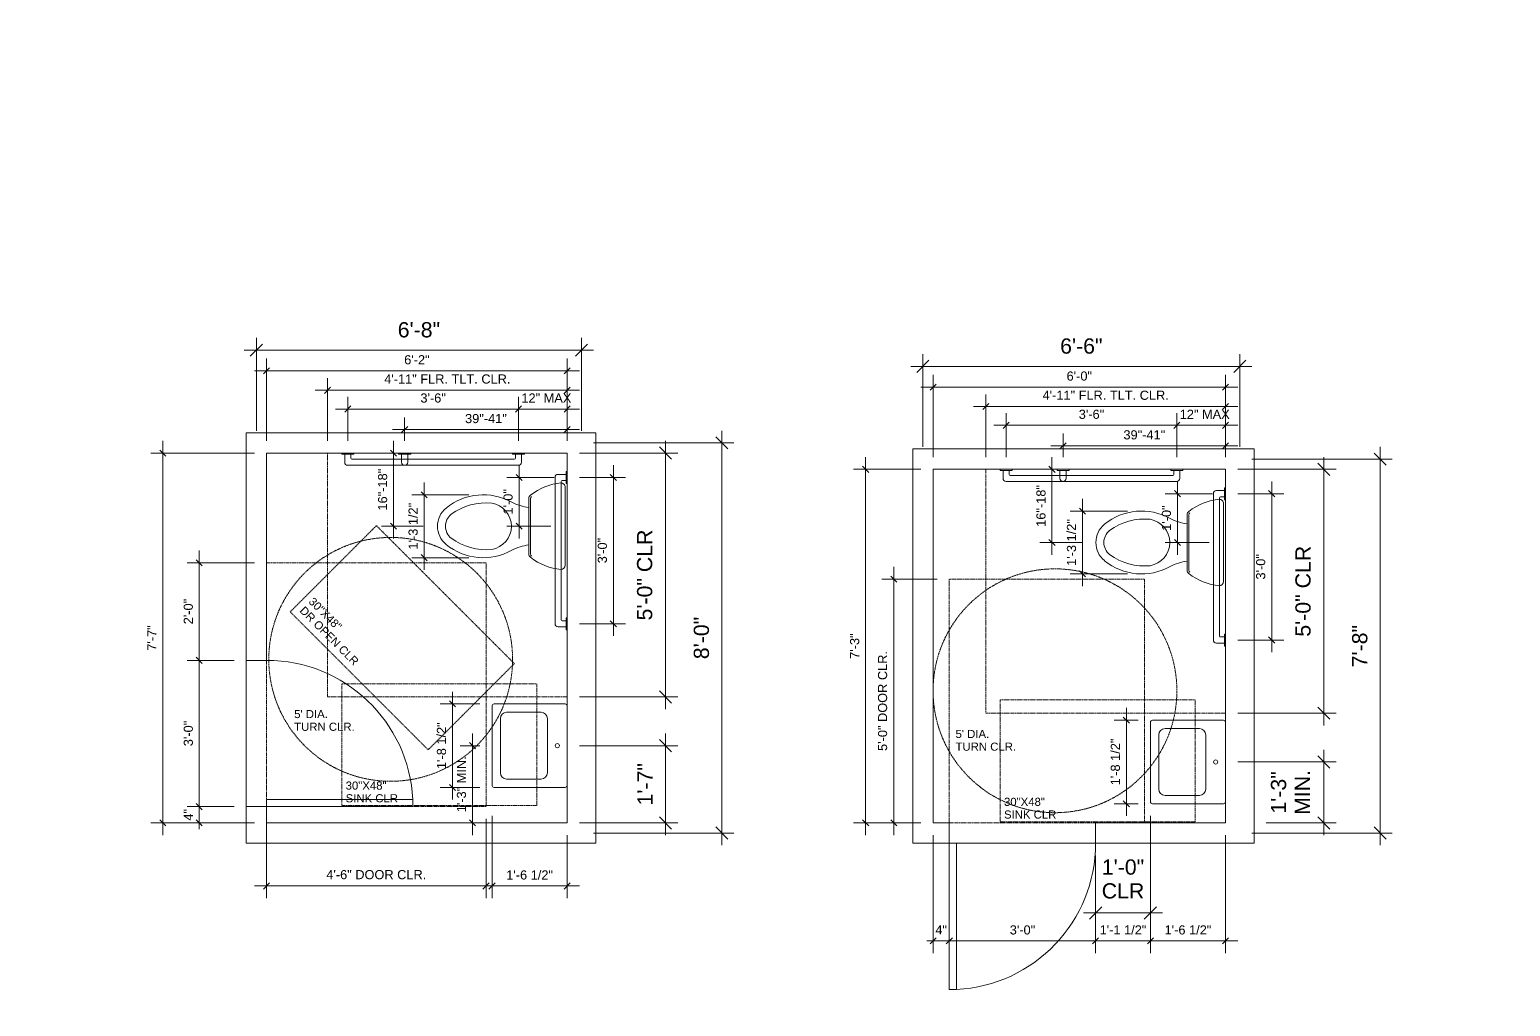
# Model space of a CAD drawing. Header units: inches. Extents: x -2804 to 58974, y -36095 to 66.
# Drawn here: x 23540.7 to 23905.1, y -23875.6 to -23635.3 of the extents above; entities that cross this region are included whole.
import ezdxf

# ---------------------------------------------------------------- set-up
doc = ezdxf.new("R2010")
doc.units = ezdxf.units.IN
doc.header["$MEASUREMENT"] = 0
doc.header["$XCLIPFRAME"] = 2
doc.linetypes.add('IMPORT-HIDDEN2 _3_', pattern=[0.09375, 0.0625, -0.03125])
for name, color, linetype, lineweight in [('15xx-Jefferson-REHAB-pr5_dwg', 45, 'Continuous', 9), ('A-DIM', 7, 'Continuous', 9), ('A-DIM-TLT', 7, 'Continuous', 9), ('A-DOOR', 31, 'Continuous', 13), ('A-FLR-CLEAR', 7, 'IMPORT-HIDDEN2 _3_', 9), ('A-WALL', 113, 'Continuous', 13), ('G-ANNO-REFR', 1, 'Continuous', 9), ('P-Flor-Fixt', 7, 'Continuous', 9)]:
    doc.layers.add(name, color=color, linetype=linetype, lineweight=lineweight)
doc.styles.add('Arial_1', font='arial.ttf', dxfattribs={"height": 2.25})
doc.styles.add('Arial_6', font='arial.ttf', dxfattribs={"height": 3.75})
doc.styles.add('Arial_9', font='arial.ttf', dxfattribs={"height": 2})
picture_1 = doc.add_image_def('image1.jpg', size_in_pixel=(1920, 1080))

# ---------------------------------------------------------------- blocks, each defined once
blk = doc.blocks.new('15xx-Jefferson-REHAB-pr5_dwg_KOHTLT-1286400-Site Locator Map')
at = {"layer": 'P-Flor-Fixt', "flags": 128}
for points in [[(6.49, 9.5), (0, 9.5), (-6.49, 9.5)], [(6.49, 9.12), (0, 9.12), (-6.49, 9.12)], [(-9.12, 1), (0, 1), (9.12, 1)]]:
    blk.add_lwpolyline(points, dxfattribs=at)
at = {"layer": 'P-Flor-Fixt'}
for centre, radius, start, end in [((6.37, 20.18), 13.73, 140.6898, 209.0889), ((-0.01, 25.38), 5.5, 89.9234, 140.4789), ((-0.01, 25.38), 3.63, 89.8837, 140.428), ((0.01, 25.38), 5.5, 39.5211, 90.0766), ((0.01, 25.38), 3.63, 39.572, 90.1163), ((-6.37, 20.18), 13.73, 330.9111, 39.3102), ((8.46, 19.46), 13.95, 143.874, 185.3101), ((-8.46, 19.46), 13.95, 354.6899, 36.126), ((0, 19.09), 5.5, 189.5705, 350.4295), ((-15.92, 8.09), 11.63, 6.9769, 27.7312), ((15.92, 8.09), 11.63, 152.2688, 173.0231), ((3.17, 0.8), 13.35, 141.4587, 174.8594), ((-6.49, 8.5), 1, 90, 141.4587), ((-6.49, 8.5), 0.625, 90, 141.4587), ((6.49, 8.5), 1, 38.5413, 90), ((6.49, 8.5), 0.625, 38.5413, 90), ((-3.17, 0.8), 13.35, 5.1406, 38.5413), ((-9.12, 2), 1, 180, 270), ((9.12, 2), 1, 270, 0)]:
    blk.add_arc(centre, radius, start, end, dxfattribs=at)
blk = doc.blocks.new('15xx-Jefferson-REHAB-pr5_dwg_KTLTR-1286428-Site Locator Map')
blk.add_blockref('15xx-Jefferson-REHAB-pr5_dwg_KOHTLT-1286400-Site Locator Map', (-18, 0))
blk = doc.blocks.new('15xx-Jefferson-REHAB-pr5_dwg_2018LAV-1286404-Site Locator Map')
at = {"layer": 'P-Flor-Fixt'}
for p, q in [((9.5, 0), (-9.5, 0)), ((-10, -0.5), (-10, -17.5)), ((10, -17.5), (10, -0.5)), ((-8, -6.25), (-8, -14.5)), ((6.5, -4.75), (-6.5, -4.75)), ((8, -14.5), (8, -6.25)), ((-6.5, -16), (6.5, -16)), ((-9.5, -18), (9.5, -18))]:
    blk.add_line(p, q, dxfattribs=at)
blk.add_circle((0, -2.38), 0.5, dxfattribs=at)
for centre, radius, start, end in [((9.5, -0.5), 0.5, 0, 90), ((-9.5, -0.5), 0.5, 90, 180), ((-6.5, -6.25), 1.5, 90, 180), ((6.5, -6.25), 1.5, 360, 90), ((-9.5, -17.5), 0.5, 180, 270), ((-6.5, -14.5), 1.5, 180, 270), ((6.5, -14.5), 1.5, 270, 0), ((9.5, -17.5), 0.5, 270, 360)]:
    blk.add_arc(centre, radius, start, end, dxfattribs=at)
blk = doc.blocks.new('15xx-Jefferson-REHAB-pr5_dwg_DOORBLK-1286434-Site Locator Map')
at = {"layer": 'A-DOOR', "color": 7, "lineweight": 9, "flags": 128}
blk.add_lwpolyline([(-1.75, 0), (-1.75, 36), (0, 36), (0, 0)], close=True, dxfattribs=at)
at = {"layer": 'A-DOOR', "color": 7, "lineweight": 9}
blk.add_arc((-1.79, 0), 36.04, 360, 87.146, dxfattribs=at)
blk = doc.blocks.new('15xx-Jefferson-REHAB-pr5_dwg__ARCHTICK-1286430-Site Locator Map')
at = {"layer": 'A-DIM-TLT'}
blk.add_line((-0.5, -0.5), (0.5, 0.5), dxfattribs=at)
blk = doc.blocks.new('15xx-Jefferson-REHAB-pr5_dwg__ARCHTICK-1286411-Site Locator Map')
at = {"layer": 'A-DIM'}
blk.add_line((-0.5, -0.5), (0.5, 0.5), dxfattribs=at)
blk = doc.blocks.new('15xx-Jefferson-REHAB-pr5_dwg_36-GB-1286431-Site Locator Map')
at = {"layer": 'P-Flor-Fixt'}
for p, q in [((-3, -36), (-3, 0)), ((-0.25, 0.75), (-2.25, 0.75)), ((-1.5, -35), (-1.5, -1)), ((-0.25, -0.75), (-1.25, -0.75)), ((-0.25, -35.25), (-1.25, -35.25)), ((-0.25, -36.75), (-2.25, -36.75))]:
    blk.add_line(p, q, dxfattribs=at)
at = {"layer": 'P-Flor-Fixt', "flags": 128}
for points in [[(0, 1.48), (-0.25, 1.48), (-0.25, -1.48), (0, -1.48)], [(0, -34.52), (-0.25, -34.52), (-0.25, -37.48), (0, -37.48)]]:
    blk.add_lwpolyline(points, close=True, dxfattribs=at)
at = {"layer": 'P-Flor-Fixt'}
for centre, radius, start, end in [((-2.25, 0), 0.75, 90, 180), ((-1.25, -1), 0.25, 90, 180), ((-2.25, -36), 0.75, 180, 270), ((-1.25, -35), 0.25, 180, 270)]:
    blk.add_arc(centre, radius, start, end, dxfattribs=at)
blk = doc.blocks.new('15xx-Jefferson-REHAB-pr5_dwg_42-GB-1286432-Site Locator Map')
at = {"layer": 'P-Flor-Fixt'}
for p, q in [((-42.75, -0.25), (-42.75, -2.25)), ((0, -3), (-42, -3)), ((-41.25, -0.25), (-41.25, -1.25)), ((-1, -1.5), (-41, -1.5)), ((-0.75, -0.25), (-0.75, -1.25)), ((0.75, -0.25), (0.75, -2.25))]:
    blk.add_line(p, q, dxfattribs=at)
at = {"layer": 'P-Flor-Fixt', "flags": 128}
for points in [[(-40.52, 0), (-43.48, 0), (-43.48, -0.25), (-40.52, -0.25)], [(1.48, 0), (-1.48, 0), (-1.48, -0.25), (1.48, -0.25)]]:
    blk.add_lwpolyline(points, close=True, dxfattribs=at)
at = {"layer": 'P-Flor-Fixt'}
for centre, radius, start, end in [((-42, -2.25), 0.75, 180, 270), ((-41, -1.25), 0.25, 180, 270), ((-1, -1.25), 0.25, 270, 0), ((0, -2.25), 0.75, 270, 0)]:
    blk.add_arc(centre, radius, start, end, dxfattribs=at)
blk = doc.blocks.new('15xx-Jefferson-REHAB-pr5_dwg_VERT-GB-1286433-Site Locator Map')
at = {"layer": 'P-Flor-Fixt'}
for p, q in [((-0.75, -0.25), (-0.75, -2.25)), ((0.75, -0.25), (0.75, -2.25))]:
    blk.add_line(p, q, dxfattribs=at)
at = {"layer": 'P-Flor-Fixt', "flags": 128}
blk.add_lwpolyline([(1.48, 0), (-1.48, 0), (-1.48, -0.25), (1.48, -0.25)], close=True, dxfattribs=at)
at = {"layer": 'P-Flor-Fixt'}
blk.add_arc((0, -2.25), 0.75, 180, 360, dxfattribs=at)
blk = doc.blocks.new('15xx-Jefferson-REHAB-pr5_dwg-1211969-Site Locator Map')
at = {"layer": 'A-DIM'}
for p, q in [((13133.38, 9225.17), (13133.38, 9247.99)), ((13213.36, 9225.17), (13213.36, 9247.99)), ((13130.38, 9244.99), (13216.36, 9244.99)), ((13294.38, 9240.99), (13378.36, 9240.99)), ((13297.38, 9221.17), (13297.38, 9243.99)), ((13375.36, 9221.17), (13375.36, 9243.99)), ((13234.05, 9222.67), (13234.05, 9156.67)), ((13247.89, 9225.17), (13247.89, 9123.17)), ((13212.86, 9219.67), (13237.05, 9219.67)), ((13216.36, 9222.17), (13250.89, 9222.17)), ((13396.05, 9218.67), (13396.05, 9152.67)), ((13409.89, 9221.17), (13409.89, 9123.17)), ((13374.86, 9215.67), (13399.05, 9215.67)), ((13378.36, 9218.17), (13412.89, 9218.17)), ((13212.86, 9159.67), (13237.05, 9159.67)), ((13374.86, 9155.67), (13399.05, 9155.67)), ((13234.05, 9125.67), (13234.05, 9150.67)), ((13212.86, 9147.67), (13237.05, 9147.67)), ((13374.86, 9143.67), (13399.05, 9143.67)), ((13212.86, 9128.67), (13237.05, 9128.67)), ((13353.36, 9130.39), (13353.36, 9103.52)), ((13381.86, 9128.67), (13399.05, 9128.67)), ((13216.36, 9126.17), (13250.89, 9126.17)), ((13378.36, 9126.17), (13412.89, 9126.17)), ((13339.88, 9120.67), (13339.88, 9103.52))]:
    blk.add_line(p, q, dxfattribs=at)
at = {"layer": 'A-DIM', "flags": 128}
for points in [[(13396.05, 9125.67), (13396.05, 9128.67), (13396.05, 9143.67), (13396.05, 9146.67)], [(13336.88, 9106.52), (13339.88, 9106.52), (13353.36, 9106.52), (13356.36, 9106.52)]]:
    blk.add_lwpolyline(points, dxfattribs=at)
at = {"layer": 'A-DIM-TLT'}
for p, q in [((13135.88, 9222.67), (13135.88, 9242.91)), ((13132.88, 9239.91), (13212.86, 9239.91)), ((13150.86, 9222.67), (13150.86, 9238.11)), ((13299.88, 9218.67), (13299.88, 9238.91)), ((13212.86, 9235.11), (13147.86, 9235.11)), ((13155.86, 9222.67), (13155.86, 9233.5)), ((13296.88, 9235.91), (13374.86, 9235.91)), ((13312.86, 9218.67), (13312.86, 9234.11)), ((13200.86, 9230.5), (13152.86, 9230.5)), ((13212.86, 9230.5), (13194.86, 9230.5)), ((13374.86, 9231.11), (13309.86, 9231.11)), ((13317.86, 9218.67), (13317.86, 9229.5)), ((13169.86, 9222.67), (13169.86, 9228.45)), ((13362.86, 9226.5), (13314.86, 9226.5)), ((13374.86, 9226.5), (13356.86, 9226.5)), ((13110.37, 9125.67), (13110.37, 9222.67)), ((13212.86, 9225.45), (13166.86, 9225.45)), ((13167.14, 9198.66), (13167.14, 9222.67)), ((13331.86, 9218.67), (13331.86, 9224.45)), ((13132.88, 9219.67), (13107.37, 9219.67)), ((13175.98, 9219.67), (13164.14, 9219.67)), ((13283.29, 9125.67), (13283.29, 9218.67)), ((13374.86, 9221.45), (13328.86, 9221.45)), ((13329.14, 9194.66), (13329.14, 9218.67)), ((13198.02, 9198.67), (13198.02, 9216.67)), ((13221.21, 9216.67), (13221.21, 9174.67)), ((13296.88, 9215.67), (13280.29, 9215.67)), ((13337.98, 9215.67), (13326.14, 9215.67)), ((13174.65, 9190.93), (13174.65, 9212.4)), ((13206.61, 9213.67), (13195.02, 9213.67)), ((13212.86, 9213.67), (13224.21, 9213.67)), ((13360.02, 9194.67), (13360.02, 9212.67)), ((13383.21, 9212.67), (13383.21, 9170.67)), ((13185.69, 9209.4), (13171.65, 9209.4)), ((13336.65, 9186.93), (13336.65, 9208.4)), ((13368.61, 9209.67), (13357.02, 9209.67)), ((13374.86, 9209.67), (13386.21, 9209.67)), ((13347.69, 9205.4), (13333.65, 9205.4)), ((13174.45, 9201.66), (13164.14, 9201.66)), ((13205.86, 9201.67), (13195.02, 9201.67)), ((13336.45, 9197.66), (13326.14, 9197.66)), ((13367.86, 9197.67), (13357.02, 9197.67)), ((13119.32, 9195.67), (13119.32, 9165.67)), ((13185.69, 9193.93), (13171.65, 9193.93)), ((13132.88, 9192.67), (13116.32, 9192.67)), ((13290.24, 9125.67), (13290.24, 9191.67)), ((13347.69, 9189.93), (13333.65, 9189.93)), ((13300.88, 9188.67), (13287.24, 9188.67)), ((13212.86, 9177.67), (13224.21, 9177.67)), ((13119.32, 9129.67), (13119.32, 9171.67)), ((13374.86, 9173.67), (13386.21, 9173.67)), ((13181.62, 9134.39), (13181.62, 9160.95)), ((13188.36, 9157.95), (13178.62, 9157.95)), ((13347.44, 9130.39), (13347.44, 9156.95)), ((13350.36, 9153.95), (13344.44, 9153.95)), ((13186.55, 9150.67), (13186.55, 9125.67)), ((13188.36, 9147.67), (13183.55, 9147.67)), ((13188.36, 9137.39), (13178.62, 9137.39)), ((13350.36, 9133.39), (13344.44, 9133.39)), ((13135.88, 9129.67), (13135.88, 9110.15)), ((13188.36, 9128.67), (13183.55, 9128.67)), ((13189.88, 9129.67), (13189.88, 9110.15)), ((13191.36, 9130.39), (13191.36, 9110.15)), ((13209.86, 9125.67), (13209.86, 9110.15)), ((13299.88, 9125.67), (13299.88, 9096.63)), ((13371.86, 9125.67), (13371.86, 9096.63)), ((13192.88, 9113.15), (13132.88, 9113.15)), ((13188.36, 9113.15), (13212.86, 9113.15)), ((13300.88, 9099.63), (13342.88, 9099.63)), ((13350.36, 9099.63), (13374.86, 9099.63))]:
    blk.add_line(p, q, dxfattribs=at)
at = {"layer": 'A-DIM-TLT', "flags": 128}
for points in [[(13209.86, 9238.11), (13209.86, 9222.67), (13209.86, 9242.91)], [(13371.86, 9234.11), (13371.86, 9218.67), (13371.86, 9238.91)], [(13209.86, 9228.45), (13209.86, 9222.67), (13209.86, 9233.5)], [(13371.86, 9224.45), (13371.86, 9218.67), (13371.86, 9229.5)], [(13119.32, 9127.17), (13119.32, 9128.67), (13119.32, 9132.67), (13119.32, 9134.17)], [(13116.32, 9128.67), (13132.88, 9128.67), (13107.37, 9128.67)], [(13287.24, 9128.67), (13296.88, 9128.67), (13280.29, 9128.67)], [(13298.38, 9099.63), (13299.88, 9099.63), (13303.88, 9099.63), (13305.38, 9099.63)], [(13354.86, 9099.63), (13353.36, 9099.63), (13339.88, 9099.63), (13338.38, 9099.63)]]:
    blk.add_lwpolyline(points, dxfattribs=at)
for points in [[(13197.86, 9233.5), (13197.86, 9222.67)], [(13359.86, 9229.5), (13359.86, 9218.67)], [(13130.88, 9123.67), (13216.86, 9123.67), (13216.86, 9224.67), (13130.88, 9224.67)], [(13294.88, 9123.67), (13378.86, 9123.67), (13378.86, 9220.67), (13294.88, 9220.67)], [(13116.32, 9168.67), (13127.88, 9168.67)], [(13116.32, 9132.67), (13127.88, 9132.67)], [(13353.36, 9096.63), (13353.36, 9130.39)], [(13303.88, 9096.63), (13303.88, 9120.67)], [(13339.88, 9096.63), (13339.88, 9120.67)]]:
    blk.add_lwpolyline(points, close=True, dxfattribs=at)
at = {"layer": 'A-FLR-CLEAR', "flags": 128}
for points in [[(13150.86, 9219.67), (13150.86, 9159.67), (13209.86, 9159.67), (13209.86, 9219.67)], [(13312.86, 9215.67), (13312.86, 9155.67), (13371.86, 9155.67), (13371.86, 9215.67)], [(13162.91, 9201.81), (13196.85, 9167.87), (13175.64, 9146.66), (13141.69, 9180.6)], [(13135.88, 9132.67), (13189.88, 9132.67), (13189.88, 9192.67), (13135.88, 9192.67)], [(13303.88, 9128.67), (13351.88, 9128.67), (13351.88, 9188.67), (13303.88, 9188.67)], [(13154.36, 9162.92), (13154.36, 9132.92), (13202.36, 9132.92), (13202.36, 9162.92)], [(13316.36, 9158.92), (13316.36, 9128.92), (13364.36, 9128.92), (13364.36, 9158.92)]]:
    blk.add_lwpolyline(points, close=True, dxfattribs=at)
at = {"layer": 'A-FLR-CLEAR'}
for centre in [(13166.42, 9168.91), (13329.88, 9161.18)]:
    blk.add_circle(centre, 30, dxfattribs=at)
at = {"layer": 'A-WALL', "color": 7, "lineweight": 9, "flags": 128}
for points in [[(13130.88, 9168.67), (13135.88, 9168.67), (13135.88, 9219.67), (13209.86, 9219.67), (13209.86, 9128.67), (13135.88, 9128.67), (13135.88, 9132.67), (13130.88, 9132.67)], [(13303.88, 9123.67), (13303.88, 9128.67), (13299.88, 9128.67), (13299.88, 9215.67), (13371.86, 9215.67), (13371.86, 9128.67), (13339.88, 9128.67), (13339.88, 9123.67)]]:
    blk.add_lwpolyline(points, dxfattribs=at)
for name, p, xscale, yscale, zscale, rotation in [('15xx-Jefferson-REHAB-pr5_dwg__ARCHTICK-1286411-Site Locator Map', (13133.38, 9244.99), 3, 3, 3, 180), ('15xx-Jefferson-REHAB-pr5_dwg__ARCHTICK-1286430-Site Locator Map', (13135.88, 9239.91), 1.5, 1.5, 1.5, 180), ('15xx-Jefferson-REHAB-pr5_dwg__ARCHTICK-1286411-Site Locator Map', (13297.38, 9240.99), 3, 3, 3, 180), ('15xx-Jefferson-REHAB-pr5_dwg__ARCHTICK-1286430-Site Locator Map', (13150.86, 9235.11), 1.5, 1.5, 1.5, 180), ('15xx-Jefferson-REHAB-pr5_dwg__ARCHTICK-1286430-Site Locator Map', (13299.88, 9235.91), 1.5, 1.5, 1.5, 180), ('15xx-Jefferson-REHAB-pr5_dwg__ARCHTICK-1286430-Site Locator Map', (13155.86, 9230.5), 1.5, 1.5, 1.5, 180), ('15xx-Jefferson-REHAB-pr5_dwg__ARCHTICK-1286430-Site Locator Map', (13197.86, 9230.5), 1.5, 1.5, 1.5, 180), ('15xx-Jefferson-REHAB-pr5_dwg__ARCHTICK-1286430-Site Locator Map', (13312.86, 9231.11), 1.5, 1.5, 1.5, 180), ('15xx-Jefferson-REHAB-pr5_dwg__ARCHTICK-1286430-Site Locator Map', (13169.86, 9225.45), 1.5, 1.5, 1.5, 180), ('15xx-Jefferson-REHAB-pr5_dwg__ARCHTICK-1286430-Site Locator Map', (13317.86, 9226.5), 1.5, 1.5, 1.5, 180), ('15xx-Jefferson-REHAB-pr5_dwg__ARCHTICK-1286430-Site Locator Map', (13359.86, 9226.5), 1.5, 1.5, 1.5, 180), ('15xx-Jefferson-REHAB-pr5_dwg__ARCHTICK-1286411-Site Locator Map', (13247.89, 9222.17), 3, 3, 3, 89.99999999999999), ('15xx-Jefferson-REHAB-pr5_dwg__ARCHTICK-1286430-Site Locator Map', (13331.86, 9221.45), 1.5, 1.5, 1.5, 180), ('15xx-Jefferson-REHAB-pr5_dwg__ARCHTICK-1286430-Site Locator Map', (13110.37, 9219.67), 1.5, 1.5, 1.5, 89.99999999999999), ('15xx-Jefferson-REHAB-pr5_dwg__ARCHTICK-1286430-Site Locator Map', (13167.14, 9219.67), 1.5, 1.5, 1.5, 89.99999999999999), ('15xx-Jefferson-REHAB-pr5_dwg__ARCHTICK-1286411-Site Locator Map', (13234.05, 9219.67), 3, 3, 3, 89.99999999999999), ('15xx-Jefferson-REHAB-pr5_dwg__ARCHTICK-1286411-Site Locator Map', (13409.89, 9218.17), 3, 3, 3, 89.99999999999999), ('15xx-Jefferson-REHAB-pr5_dwg__ARCHTICK-1286430-Site Locator Map', (13283.29, 9215.67), 1.5, 1.5, 1.5, 89.99999999999999), ('15xx-Jefferson-REHAB-pr5_dwg__ARCHTICK-1286430-Site Locator Map', (13329.14, 9215.67), 1.5, 1.5, 1.5, 89.99999999999999), ('15xx-Jefferson-REHAB-pr5_dwg__ARCHTICK-1286411-Site Locator Map', (13396.05, 9215.67), 3, 3, 3, 89.99999999999999), ('15xx-Jefferson-REHAB-pr5_dwg_KTLTR-1286428-Site Locator Map', (13210.41, 9220.59), 1.051350427351281, 1.051350427351281, 1.051350427351281, 89.99999999999999), ('15xx-Jefferson-REHAB-pr5_dwg__ARCHTICK-1286430-Site Locator Map', (13198.02, 9213.67), 1.5, 1.5, 1.5, 89.99999999999999), ('15xx-Jefferson-REHAB-pr5_dwg__ARCHTICK-1286430-Site Locator Map', (13221.21, 9213.67), 1.5, 1.5, 1.5, 89.99999999999999), ('15xx-Jefferson-REHAB-pr5_dwg__ARCHTICK-1286430-Site Locator Map', (13174.65, 9209.4), 1.5, 1.5, 1.5, 89.99999999999999), ('15xx-Jefferson-REHAB-pr5_dwg_KTLTR-1286428-Site Locator Map', (13372.41, 9216.59), 1.051350427351281, 1.051350427351281, 1.051350427351281, 89.99999999999999), ('15xx-Jefferson-REHAB-pr5_dwg__ARCHTICK-1286430-Site Locator Map', (13360.02, 9209.67), 1.5, 1.5, 1.5, 89.99999999999999), ('15xx-Jefferson-REHAB-pr5_dwg__ARCHTICK-1286430-Site Locator Map', (13383.21, 9209.67), 1.5, 1.5, 1.5, 89.99999999999999), ('15xx-Jefferson-REHAB-pr5_dwg__ARCHTICK-1286430-Site Locator Map', (13336.65, 9205.4), 1.5, 1.5, 1.5, 89.99999999999999), ('15xx-Jefferson-REHAB-pr5_dwg__ARCHTICK-1286430-Site Locator Map', (13167.14, 9201.66), 1.5, 1.5, 1.5, 270), ('15xx-Jefferson-REHAB-pr5_dwg__ARCHTICK-1286430-Site Locator Map', (13198.02, 9201.67), 1.5, 1.5, 1.5, 270), ('15xx-Jefferson-REHAB-pr5_dwg__ARCHTICK-1286430-Site Locator Map', (13329.14, 9197.66), 1.5, 1.5, 1.5, 270), ('15xx-Jefferson-REHAB-pr5_dwg__ARCHTICK-1286430-Site Locator Map', (13360.02, 9197.67), 1.5, 1.5, 1.5, 270), ('15xx-Jefferson-REHAB-pr5_dwg__ARCHTICK-1286430-Site Locator Map', (13119.32, 9192.67), 1.5, 1.5, 1.5, 89.99999999999999), ('15xx-Jefferson-REHAB-pr5_dwg__ARCHTICK-1286430-Site Locator Map', (13174.65, 9193.93), 1.5, 1.5, 1.5, 270), ('15xx-Jefferson-REHAB-pr5_dwg__ARCHTICK-1286430-Site Locator Map', (13290.24, 9188.67), 1.5, 1.5, 1.5, 89.99999999999999), ('15xx-Jefferson-REHAB-pr5_dwg__ARCHTICK-1286430-Site Locator Map', (13336.65, 9189.93), 1.5, 1.5, 1.5, 270), ('15xx-Jefferson-REHAB-pr5_dwg__ARCHTICK-1286430-Site Locator Map', (13221.21, 9177.67), 1.5, 1.5, 1.5, 270), ('15xx-Jefferson-REHAB-pr5_dwg__ARCHTICK-1286430-Site Locator Map', (13383.21, 9173.67), 1.5, 1.5, 1.5, 270), ('15xx-Jefferson-REHAB-pr5_dwg__ARCHTICK-1286430-Site Locator Map', (13119.32, 9168.67), 1.5, 1.5, 1.5, 89.99999999999999), ('15xx-Jefferson-REHAB-pr5_dwg__ARCHTICK-1286430-Site Locator Map', (13119.32, 9168.67), 1.5, 1.5, 1.5, 270), ('15xx-Jefferson-REHAB-pr5_dwg__ARCHTICK-1286411-Site Locator Map', (13234.05, 9159.67), 3, 3, 3, 270), ('15xx-Jefferson-REHAB-pr5_dwg__ARCHTICK-1286430-Site Locator Map', (13181.62, 9157.95), 1.5, 1.5, 1.5, 89.99999999999999), ('15xx-Jefferson-REHAB-pr5_dwg__ARCHTICK-1286411-Site Locator Map', (13396.05, 9155.67), 3, 3, 3, 270), ('15xx-Jefferson-REHAB-pr5_dwg__ARCHTICK-1286430-Site Locator Map', (13347.44, 9153.95), 1.5, 1.5, 1.5, 89.99999999999999), ('15xx-Jefferson-REHAB-pr5_dwg__ARCHTICK-1286430-Site Locator Map', (13186.55, 9147.67), 1.5, 1.5, 1.5, 89.99999999999999), ('15xx-Jefferson-REHAB-pr5_dwg__ARCHTICK-1286411-Site Locator Map', (13234.05, 9147.67), 3, 3, 3, 89.99999999999999), ('15xx-Jefferson-REHAB-pr5_dwg__ARCHTICK-1286411-Site Locator Map', (13396.05, 9143.67), 3, 3, 3, 270), ('15xx-Jefferson-REHAB-pr5_dwg__ARCHTICK-1286430-Site Locator Map', (13181.62, 9137.39), 1.5, 1.5, 1.5, 270), ('15xx-Jefferson-REHAB-pr5_dwg__ARCHTICK-1286430-Site Locator Map', (13119.32, 9132.67), 1.5, 1.5, 1.5, 270), ('15xx-Jefferson-REHAB-pr5_dwg__ARCHTICK-1286430-Site Locator Map', (13119.32, 9132.67), 1.5, 1.5, 1.5, 270), ('15xx-Jefferson-REHAB-pr5_dwg__ARCHTICK-1286430-Site Locator Map', (13347.44, 9133.39), 1.5, 1.5, 1.5, 270), ('15xx-Jefferson-REHAB-pr5_dwg__ARCHTICK-1286430-Site Locator Map', (13110.37, 9128.67), 1.5, 1.5, 1.5, 270), ('15xx-Jefferson-REHAB-pr5_dwg__ARCHTICK-1286430-Site Locator Map', (13119.32, 9128.67), 1.5, 1.5, 1.5, 89.99999999999999), ('15xx-Jefferson-REHAB-pr5_dwg__ARCHTICK-1286430-Site Locator Map', (13186.55, 9128.67), 1.5, 1.5, 1.5, 270), ('15xx-Jefferson-REHAB-pr5_dwg__ARCHTICK-1286411-Site Locator Map', (13234.05, 9128.67), 3, 3, 3, 270), ('15xx-Jefferson-REHAB-pr5_dwg__ARCHTICK-1286411-Site Locator Map', (13247.89, 9126.17), 3, 3, 3, 270), ('15xx-Jefferson-REHAB-pr5_dwg__ARCHTICK-1286430-Site Locator Map', (13283.29, 9128.67), 1.5, 1.5, 1.5, 270), ('15xx-Jefferson-REHAB-pr5_dwg__ARCHTICK-1286430-Site Locator Map', (13290.24, 9128.67), 1.5, 1.5, 1.5, 270), ('15xx-Jefferson-REHAB-pr5_dwg__ARCHTICK-1286411-Site Locator Map', (13396.05, 9128.67), 3, 3, 3, 89.99999999999999), ('15xx-Jefferson-REHAB-pr5_dwg__ARCHTICK-1286411-Site Locator Map', (13409.89, 9126.17), 3, 3, 3, 270), ('15xx-Jefferson-REHAB-pr5_dwg__ARCHTICK-1286430-Site Locator Map', (13135.88, 9113.15), 1.5, 1.5, 1.5, 180), ('15xx-Jefferson-REHAB-pr5_dwg__ARCHTICK-1286430-Site Locator Map', (13191.36, 9113.15), 1.5, 1.5, 1.5, 180), ('15xx-Jefferson-REHAB-pr5_dwg__ARCHTICK-1286411-Site Locator Map', (13353.36, 9106.52), 3, 3, 3, 180), ('15xx-Jefferson-REHAB-pr5_dwg__ARCHTICK-1286430-Site Locator Map', (13303.88, 9099.63), 1.5, 1.5, 1.5, 180), ('15xx-Jefferson-REHAB-pr5_dwg__ARCHTICK-1286430-Site Locator Map', (13303.88, 9099.63), 1.5, 1.5, 1.5, 180), ('15xx-Jefferson-REHAB-pr5_dwg__ARCHTICK-1286430-Site Locator Map', (13353.36, 9099.63), 1.5, 1.5, 1.5, 180), ('15xx-Jefferson-REHAB-pr5_dwg__ARCHTICK-1286430-Site Locator Map', (13353.36, 9099.63), 1.5, 1.5, 1.5, 180)]:
    blk.add_blockref(name, p, dxfattribs=dict(xscale=xscale, yscale=yscale, zscale=zscale, rotation=rotation))
for name, p, xscale, yscale, zscale in [('15xx-Jefferson-REHAB-pr5_dwg__ARCHTICK-1286411-Site Locator Map', (13213.36, 9244.99), 3, 3, 3), ('15xx-Jefferson-REHAB-pr5_dwg__ARCHTICK-1286430-Site Locator Map', (13209.86, 9239.91), 1.5, 1.5, 1.5), ('15xx-Jefferson-REHAB-pr5_dwg__ARCHTICK-1286411-Site Locator Map', (13375.36, 9240.99), 3, 3, 3), ('15xx-Jefferson-REHAB-pr5_dwg__ARCHTICK-1286430-Site Locator Map', (13209.86, 9235.11), 1.5, 1.5, 1.5), ('15xx-Jefferson-REHAB-pr5_dwg__ARCHTICK-1286430-Site Locator Map', (13371.86, 9235.91), 1.5, 1.5, 1.5), ('15xx-Jefferson-REHAB-pr5_dwg__ARCHTICK-1286430-Site Locator Map', (13197.86, 9230.5), 1.5, 1.5, 1.5), ('15xx-Jefferson-REHAB-pr5_dwg__ARCHTICK-1286430-Site Locator Map', (13209.86, 9230.5), 1.5, 1.5, 1.5), ('15xx-Jefferson-REHAB-pr5_dwg__ARCHTICK-1286430-Site Locator Map', (13371.86, 9231.11), 1.5, 1.5, 1.5), ('15xx-Jefferson-REHAB-pr5_dwg__ARCHTICK-1286430-Site Locator Map', (13209.86, 9225.45), 1.5, 1.5, 1.5), ('15xx-Jefferson-REHAB-pr5_dwg__ARCHTICK-1286430-Site Locator Map', (13359.86, 9226.5), 1.5, 1.5, 1.5), ('15xx-Jefferson-REHAB-pr5_dwg__ARCHTICK-1286430-Site Locator Map', (13371.86, 9226.5), 1.5, 1.5, 1.5), ('15xx-Jefferson-REHAB-pr5_dwg__ARCHTICK-1286430-Site Locator Map', (13371.86, 9221.45), 1.5, 1.5, 1.5), ('15xx-Jefferson-REHAB-pr5_dwg__ARCHTICK-1286430-Site Locator Map', (13189.88, 9113.15), 1.5, 1.5, 1.5), ('15xx-Jefferson-REHAB-pr5_dwg__ARCHTICK-1286430-Site Locator Map', (13209.86, 9113.15), 1.5, 1.5, 1.5), ('15xx-Jefferson-REHAB-pr5_dwg__ARCHTICK-1286411-Site Locator Map', (13339.88, 9106.52), 3, 3, 3), ('15xx-Jefferson-REHAB-pr5_dwg__ARCHTICK-1286430-Site Locator Map', (13299.88, 9099.63), 1.5, 1.5, 1.5), ('15xx-Jefferson-REHAB-pr5_dwg__ARCHTICK-1286430-Site Locator Map', (13339.88, 9099.63), 1.5, 1.5, 1.5), ('15xx-Jefferson-REHAB-pr5_dwg__ARCHTICK-1286430-Site Locator Map', (13339.88, 9099.63), 1.5, 1.5, 1.5), ('15xx-Jefferson-REHAB-pr5_dwg__ARCHTICK-1286430-Site Locator Map', (13371.86, 9099.63), 1.5, 1.5, 1.5)]:
    blk.add_blockref(name, p, dxfattribs=dict(xscale=xscale, yscale=yscale, zscale=zscale))
for name, p in [('15xx-Jefferson-REHAB-pr5_dwg_42-GB-1286432-Site Locator Map', (13197.86, 9219.67)), ('15xx-Jefferson-REHAB-pr5_dwg_VERT-GB-1286433-Site Locator Map', (13169.86, 9219.67)), ('15xx-Jefferson-REHAB-pr5_dwg_36-GB-1286431-Site Locator Map', (13209.86, 9213.67)), ('15xx-Jefferson-REHAB-pr5_dwg_42-GB-1286432-Site Locator Map', (13359.86, 9215.67)), ('15xx-Jefferson-REHAB-pr5_dwg_VERT-GB-1286433-Site Locator Map', (13331.86, 9215.67)), ('15xx-Jefferson-REHAB-pr5_dwg_36-GB-1286431-Site Locator Map', (13371.86, 9209.67))]:
    blk.add_blockref(name, p)
at = {"extrusion": (0, 0, -1), "zscale": -1}
for p, rotation in [((-13135.88, 9134.42), 90.00000000000001), ((-13305.63, 9123.67), 180)]:
    blk.add_blockref('15xx-Jefferson-REHAB-pr5_dwg_DOORBLK-1286434-Site Locator Map', p, dxfattribs=dict(at, rotation=rotation))
at = {"extrusion": (0, 0, -1), "xscale": 1.027777777777374, "yscale": 1.027777777777374, "zscale": -1.027777777777374, "rotation": 90.00000000000001}
for p in [(-13209.86, 9147.67), (-13371.86, 9143.67)]:
    blk.add_blockref('15xx-Jefferson-REHAB-pr5_dwg_2018LAV-1286404-Site Locator Map', p, dxfattribs=at)
at = {"layer": 'A-DIM', "char_height": 3.75, "attachment_point": 2, "line_spacing_factor": 0.938532, "style": 'Arial_6'}
for s, insert, width in [('6\'-8"', (13173.37, 9251.88), 12.3988), ('6\'-6"', (13336.37, 9247.88), 12.3988), ('1\'-0"\\PCLR', (13346.62, 9119.69), 12.4446)]:
    blk.add_mtext(s, dxfattribs=dict(at, insert=insert, width=width))
at = {"layer": 'A-DIM', "char_height": 3.75, "attachment_point": 2, "rotation": 90, "line_spacing_factor": 0.938532, "style": 'Arial_6'}
for s, insert, width in [('5\'-0" CLR', (13227.03, 9189.67), 26.582), ('5\'-0" CLR', (13389.03, 9185.67), 26.582), ('8\'-0"', (13240.99, 9174.17), 12.3988), ('7\'-8"', (13402.99, 9172.17), 12.3988), ('1\'-7"', (13227.15, 9138.17), 12.3988), ('1\'-3"\\PMIN.', (13383.01, 9136.17), 13.1309)]:
    blk.add_mtext(s, dxfattribs=dict(at, insert=insert, width=width))
at = {"layer": 'A-DIM-TLT', "line_spacing_factor": 0.938532}
for s, insert, char_height, width, attachment_point, style in [('6\'-2"', (13172.87, 9243.75), 2.25, 7.4395, 2, 'Arial_1'), ('4\'-11" FLR. TLT. CLR.', (13180.36, 9239.02), 2.25, 36.9504, 2, 'Arial_1'), ('6\'-0"', (13335.87, 9239.75), 2.25, 7.4395, 2, 'Arial_1'), ('3\'-6"', (13176.86, 9234.34), 2.25, 7.4395, 2, 'Arial_1'), ('12" MAX', (13204.73, 9234.34), 2.25, 14.6319, 2, 'Arial_1'), ('4\'-11" FLR. TLT. CLR.', (13342.36, 9235.02), 2.25, 36.9504, 2, 'Arial_1'), ('3\'-6"', (13338.86, 9230.34), 2.25, 7.4395, 2, 'Arial_1'), ('12" MAX', (13366.73, 9230.34), 2.25, 14.6319, 2, 'Arial_1'), ('39"-41"', (13189.86, 9229.28), 2.25, 12.2161, 2, 'Arial_1'), ('39"-41"', (13351.86, 9225.28), 2.25, 12.2161, 2, 'Arial_1'), ("5' DIA.\\PTURN CLR.", (13142.67, 9156.46), 2, 17.6912, 1, 'Arial_9'), ("5' DIA.\\PTURN CLR.", (13305.41, 9151.56), 2, 17.6912, 1, 'Arial_9'), ('30"X48"\\PSINK CLR', (13155.34, 9138.86), 2, 15.3242, 1, 'Arial_9'), ('30"X48"\\PSINK CLR', (13317.34, 9134.86), 2, 15.3242, 1, 'Arial_9'), ('4\'-6" DOOR CLR.', (13162.88, 9117.07), 2.25, 29.2364, 2, 'Arial_1'), ('1\'-6 1/2"', (13200.61, 9116.99), 2.25, 13.6985, 2, 'Arial_1'), ('4"', (13301.88, 9103.47), 2.25, 3.404, 2, 'Arial_1'), ('3\'-0"', (13321.88, 9103.47), 2.25, 7.4395, 2, 'Arial_1'), ('1\'-1 1/2"', (13346.62, 9103.47), 2.25, 13.6985, 2, 'Arial_1'), ('1\'-6 1/2"', (13362.61, 9103.47), 2.25, 13.6985, 2, 'Arial_1')]:
    blk.add_mtext(s, dxfattribs=dict(at, insert=insert, char_height=char_height, width=width, attachment_point=attachment_point, style=style))
for s, insert, char_height, width, attachment_point, rotation, style in [('16"-18"', (13163.3, 9210.66), 2.25, 12.2161, 2, 90, 'Arial_1'), ('16"-18"', (13325.3, 9206.66), 2.25, 12.2161, 2, 90, 'Arial_1'), ('1\'-0"', (13194.18, 9207.67), 2.25, 7.4395, 2, 90, 'Arial_1'), ('1\'-3 1/2"', (13170.81, 9201.67), 2.25, 13.6985, 2, 90, 'Arial_1'), ('1\'-0"', (13356.18, 9203.67), 2.25, 7.4395, 2, 90, 'Arial_1'), ('1\'-3 1/2"', (13332.81, 9197.67), 2.25, 13.6985, 2, 90, 'Arial_1'), ('3\'-0"', (13217.37, 9195.67), 2.25, 7.4395, 2, 90, 'Arial_1'), ('3\'-0"', (13379.37, 9191.67), 2.25, 7.4395, 2, 90, 'Arial_1'), ('2\'-0"', (13115.49, 9180.67), 2.25, 7.4395, 2, 90, 'Arial_1'), ('30"X48"\\PDR OPEN CLR', (13147.48, 9184.37), 2, 22.6935, 1, 315, 'Arial_9'), ('7\'-7"', (13106.53, 9174.17), 2.25, 7.4395, 2, 90, 'Arial_1'), ('7\'-3"', (13279.45, 9172.17), 2.25, 7.4395, 2, 90, 'Arial_1'), ('5\'-0" DOOR CLR.', (13286.33, 9158.67), 2.25, 29.2364, 2, 90, 'Arial_1'), ('3\'-0"', (13115.49, 9150.67), 2.25, 7.4395, 2, 90, 'Arial_1'), ('1\'-8 1/2"', (13177.79, 9147.67), 2.25, 13.6985, 2, 90, 'Arial_1'), ('1\'-8 1/2"', (13343.61, 9143.67), 2.25, 13.6985, 2, 90, 'Arial_1'), ('1\'-3" MIN.', (13182.71, 9138.17), 2.25, 16.3614, 2, 90, 'Arial_1'), ('4"', (13115.49, 9130.67), 2.25, 3.404, 2, 90, 'Arial_1')]:
    blk.add_mtext(s, dxfattribs=dict(at, insert=insert, char_height=char_height, width=width, attachment_point=attachment_point, rotation=rotation, style=style))

msp = doc.modelspace()

# ---------------------------------------------------------------- block references
at = {"layer": '15xx-Jefferson-REHAB-pr5_dwg', "color": 7}
msp.add_blockref('15xx-Jefferson-REHAB-pr5_dwg-1211969-Site Locator Map', (10463.16, -32959.13), dxfattribs=at)

# ---------------------------------------------------------------- pictures from other files: only their frames are drawn
at = {"layer": 'G-ANNO-REFR'}
image = msp.add_image(picture_1, insert=(2622.27, -39288.79), size_in_units=(58514.29, 32914.29), dxfattribs=at)
image.set_boundary_path([(6.22075, 974.7155), (6.22075, 84.07945), (1848.5501, 84.07945), (1848.5501, 974.7155), (6.22075, 974.7155)])
image.dxf.flags = 15

doc.saveas('drawing.dxf')
